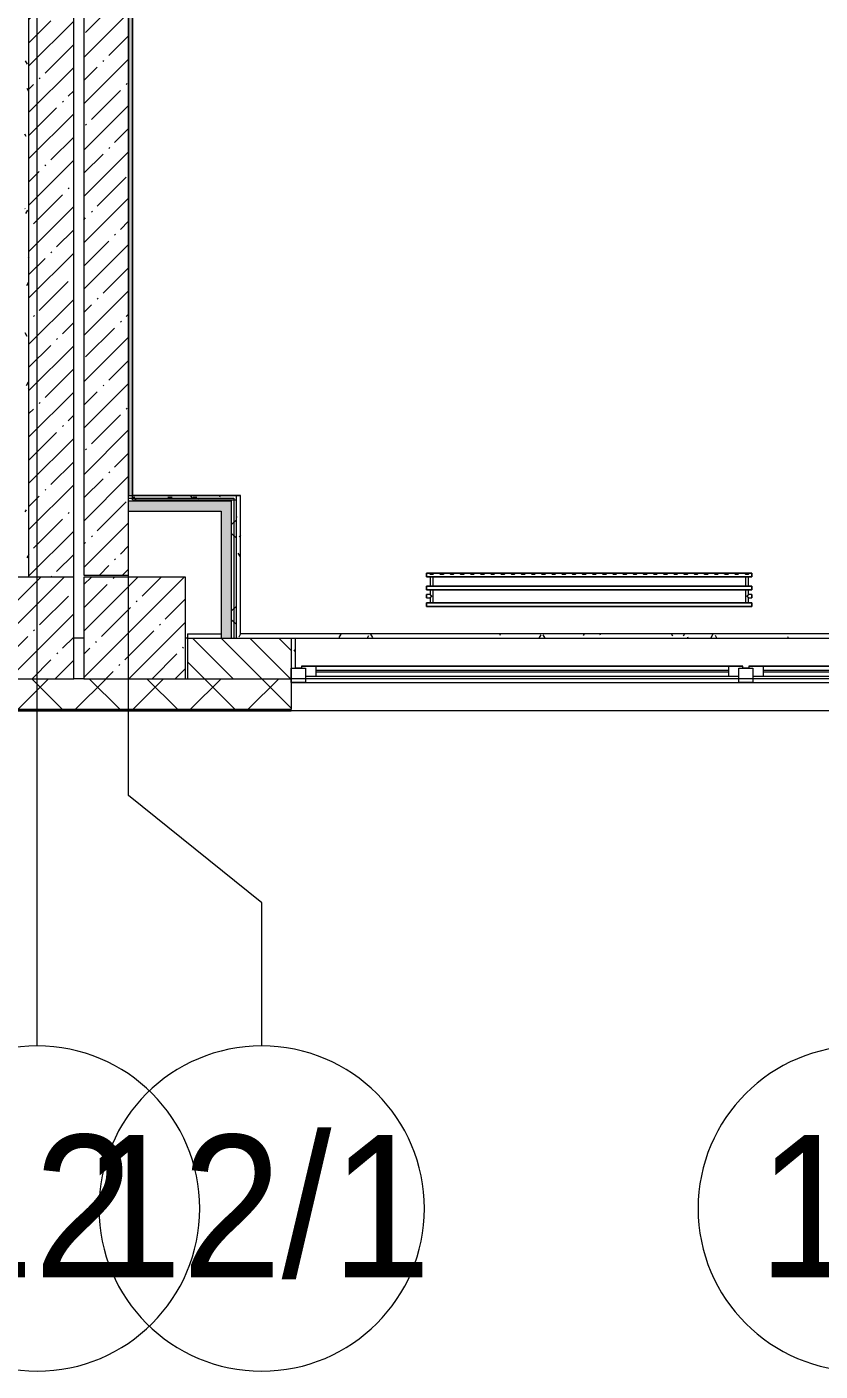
# Model space of a CAD drawing. Header units: millimetres. Extents: x -1113 to 415037, y -3642 to 354837.
# Drawn here: x 187032 to 190932, y -3506 to 3107 of the extents above; entities that cross this region are included whole.
import ezdxf

# ---------------------------------------------------------------- set-up
doc = ezdxf.new("R2010")
doc.units = ezdxf.units.MM
for name, color, linetype, lineweight in [('A-FLOR', 7, 'Continuous', 9), ('A-GLAZ', 7, 'Continuous', 9), ('A-GLAZ-1', 7, 'Continuous', 5), ('A-WALL', 7, 'Continuous', 5), ('I-WALL', 7, 'Continuous', 5), ('S-COLS', 7, 'Continuous', 9), ('S-COLS-1', 7, 'Continuous', 5), ('Оси', 7, 'Continuous', 9), ('Оси-1', 7, 'Continuous', 20)]:
    doc.layers.add(name, color=color, linetype=linetype, lineweight=lineweight)
for name, color, linetype, lineweight, true_color in [('A-WALL-1', 9, 'Continuous', 5, 0x808080), ('A-WALL-FNSH-1', 9, 'Continuous', 5, 0x808080), ('M-EQPM-1', 7, 'Continuous', 9, 0xb2b2b2)]:
    doc.layers.add(name, color=color, linetype=linetype, lineweight=lineweight, true_color=true_color)
doc.styles.add('Arial', font='arial.ttf', dxfattribs={"width": 0.9, "height": 700})
pattern_1 = [(45, (148772.12, -1e-08), (-114.04925, 114.04925), []), (45, (148886.17, -1e-08), (-114.04925, 114.04925), [201.612, -40.322, 6.706, -33.617])]
pattern_2 = [(0, (148772.123, -1e-08), (243.84, 60.96), [20.117, -162.763, 20.117, -162.763, -975.36]), (0, (148772.123, -1e-08), (243.84, 60.96), [-365.76, 20.117, -345.643, 20.117, -162.763, -426.72]), (0, (148772.123, -1e-08), (243.84, 60.96), [-914.4, 20.117, -101.803, 20.117, -284.683]), (120, (148863.563, 30.48), (-174.71291, 180.691634), [20.117, -162.763, 20.117, -162.763, -975.36]), (120, (148863.563, 30.48), (-174.71291, 180.691634), [-365.76, 20.117, -345.643, 20.117, -162.763, -426.72]), (120, (148863.563, 30.48), (-174.71291, 180.691634), [-914.4, 20.117, -101.803, 20.117, -284.683]), (240, (148894.043, 152.4), (-69.12709, -241.651634), [20.117, -162.763, 20.117, -162.763, -975.36]), (240, (148894.043, 152.4), (-69.12709, -241.651634), [-365.76, 20.117, -345.643, 20.117, -162.763, -426.72]), (240, (148894.043, 152.4), (-69.12709, -241.651634), [-914.4, 20.117, -101.803, 20.117, -284.683])]
pattern_3 = [(45, (148772.12, -1e-08), (-212.132, 212.132), []), (135, (148772.12, -1e-08), (-212.132, -212.132), [])]

# ---------------------------------------------------------------- blocks, each defined once
blk = doc.blocks.new('BSC_Колонна _Прямоугольная - 500х500-V285-Объем проектирования 2 этажа')
at = {"layer": 'S-COLS-1'}
h = blk.add_hatch(dxfattribs=at)
h.set_pattern_fill('FP_11', color=256, style=0, pattern_type=2)
h.set_pattern_definition([(45, (-38790, -150), (-114.04925, 114.04925), []), (45, (-38675.95, -150), (-114.04925, 114.04925), [201.613, -40.323, 6.706, -33.617])])
h.paths.add_polyline_path([(-250, -250), (250, -250), (250, 250), (-250, 250), (-250, -50)])
for p, q in [((250, 250), (-250, 250)), ((-250, 250), (-250, -250)), ((250, -250), (250, 250)), ((-250, -250), (250, -250))]:
    blk.add_line(p, q, dxfattribs=at)
blk = doc.blocks.new('120_Окно_СКБ_2Ст - 120_Окно_СКБ_2Ст 3100х2500 _мал_ створка слева-2_-22446420-Объем проектирования 2 этажа')
at = {"layer": 'A-GLAZ'}
for p, q in [((-1550, -127), (-1550, -57)), ((-1550, -57), (-1480, -57)), ((-1480, -57), (-1480, -127)), ((-720, -127), (-720, -57)), ((-720, -57), (-650, -57)), ((-650, -57), (-650, -127)), ((1480, -127), (1480, -57)), ((1480, -57), (1550, -57)), ((1550, -57), (1550, -127)), ((-1480, -127), (-1550, -127)), ((-1480, -127), (-1500, -127)), ((-1500, -127), (-1500, -137)), ((-720, -87), (-1480, -87)), ((-1480, -87), (-1480, -127)), ((-1430, -137), (-1430, -87)), ((-770, -137), (-770, -87)), ((-720, -127), (-720, -87)), ((-650, -127), (-720, -127)), ((-700, -127), (-720, -127)), ((-700, -137), (-700, -127)), ((-650, -127), (-670, -127)), ((-670, -127), (-670, -137)), ((1480, -87), (-650, -87)), ((-650, -87), (-650, -127)), ((-600, -137), (-600, -87)), ((1430, -137), (1430, -87)), ((1480, -127), (1480, -87)), ((1550, -127), (1480, -127)), ((1500, -127), (1480, -127)), ((1500, -137), (1500, -127)), ((-1500, -137), (-700, -137)), ((-700, -137), (-1500, -137)), ((-670, -137), (1500, -137)), ((1500, -137), (-670, -137))]:
    blk.add_line(p, q, dxfattribs=at)
at = {"layer": 'A-GLAZ-1'}
for p, q in [((1550, -57), (-1550, -57)), ((-1530, -127), (-1500, -127)), ((-1430, -107), (-770, -107)), ((-770, -117), (-1430, -117)), ((-700, -127), (-670, -127)), ((-600, -107), (1430, -107)), ((1430, -117), (-600, -117)), ((1500, -127), (1530, -127))]:
    blk.add_line(p, q, dxfattribs=at)
blk = doc.blocks.new('BSC_Колонна _Прямоугольная - 500х500-V366-Объем проектирования 2 этажа')
at = {"layer": 'S-COLS-1'}
h = blk.add_hatch(dxfattribs=at)
h.set_pattern_fill('FP_112', color=256, style=0, pattern_type=2)
h.set_pattern_definition([(45, (-38240, -150), (-114.04925, 114.04925), []), (45, (-38125.95, -150), (-114.04925, 114.04925), [201.613, -40.323, 6.706, -33.617])])
h.paths.add_polyline_path([(250, -250), (250, 250), (-250, 250), (-250, -250), (177, -250)])
for p, q in [((250, 250), (-250, 250)), ((-250, 250), (-250, -250)), ((250, -250), (250, 250)), ((-250, -250), (250, -250))]:
    blk.add_line(p, q, dxfattribs=at)
blk = doc.blocks.new('radiator_prado_classic_z_tip_30_po exemplyaru - Classic Z Тип 30-500-V458-Объем проектирования 2 этажа')
at = {"layer": 'M-EQPM-1'}
for p, q in [((0, 228), (0, 210)), ((1600, 228), (0, 228)), ((0, 210), (0, 228)), ((0, 228), (12.5, 228)), ((0, 210), (1600, 210)), ((17.8, 210), (0, 210)), ((12.5, 228), (37.5, 228)), ((37.5, 228), (12.5, 228)), ((12.5, 228), (37.5, 228)), ((12.5, 228), (17.5, 223)), ((12.5, 228), (17.5, 223)), ((32.5, 223), (17.5, 223)), ((17.5, 223), (32.5, 223)), ((17.5, 210), (17.5, 164)), ((17.5, 210), (17.5, 164)), ((17.8, 210), (17.5, 210)), ((17.5, 210), (17.8, 210)), ((17.8, 210), (17.5, 210)), ((17.5, 210), (26.9, 210)), ((18.5, 210), (17.8, 210)), ((17.8, 210), (32.2, 210)), ((32.2, 210), (17.8, 210)), ((19.7, 210), (18.5, 210)), ((21.2, 210), (19.7, 210)), ((23.1, 210), (21.2, 210)), ((25, 210), (23.1, 210)), ((26.9, 210), (25, 210)), ((28.7, 210), (26.9, 210)), ((26.9, 210), (32.5, 210)), ((30.3, 210), (28.7, 210)), ((31.5, 210), (30.3, 210)), ((32.2, 210), (31.5, 210)), ((32.5, 210), (32.2, 210)), ((32.2, 210), (32.5, 210)), ((32.5, 210), (32.2, 210)), ((1567.8, 210), (32.2, 210)), ((32.5, 223), (37.5, 228)), ((37.5, 228), (32.5, 223)), ((32.5, 164), (32.5, 210)), ((32.5, 164), (32.5, 210)), ((37.5, 228), (62.5, 228)), ((62.5, 228), (87.5, 228)), ((87.5, 228), (62.5, 228)), ((62.5, 228), (87.5, 228)), ((62.5, 228), (67.5, 223)), ((62.5, 228), (67.5, 223)), ((82.5, 223), (67.5, 223)), ((67.5, 223), (82.5, 223)), ((82.5, 223), (87.5, 228)), ((87.5, 228), (82.5, 223)), ((87.5, 228), (112.5, 228)), ((112.5, 228), (137.5, 228)), ((137.5, 228), (112.5, 228)), ((112.5, 228), (137.5, 228)), ((112.5, 228), (117.5, 223)), ((112.5, 228), (117.5, 223)), ((132.5, 223), (117.5, 223)), ((117.5, 223), (132.5, 223)), ((132.5, 223), (137.5, 228)), ((137.5, 228), (132.5, 223)), ((137.5, 228), (162.5, 228)), ((162.5, 228), (187.5, 228)), ((187.5, 228), (162.5, 228)), ((162.5, 228), (187.5, 228)), ((162.5, 228), (167.5, 223)), ((162.5, 228), (167.5, 223)), ((182.5, 223), (167.5, 223)), ((167.5, 223), (182.5, 223)), ((182.5, 223), (187.5, 228)), ((187.5, 228), (182.5, 223)), ((187.5, 228), (212.5, 228)), ((212.5, 228), (237.5, 228)), ((237.5, 228), (212.5, 228)), ((212.5, 228), (237.5, 228)), ((212.5, 228), (217.5, 223)), ((212.5, 228), (217.5, 223)), ((232.5, 223), (217.5, 223)), ((217.5, 223), (232.5, 223)), ((232.5, 223), (237.5, 228)), ((237.5, 228), (232.5, 223)), ((237.5, 228), (262.5, 228)), ((262.5, 228), (287.5, 228)), ((287.5, 228), (262.5, 228)), ((262.5, 228), (287.5, 228)), ((262.5, 228), (267.5, 223)), ((262.5, 228), (267.5, 223)), ((282.5, 223), (267.5, 223)), ((267.5, 223), (282.5, 223)), ((282.5, 223), (287.5, 228)), ((287.5, 228), (282.5, 223)), ((287.5, 228), (312.5, 228)), ((312.5, 228), (337.5, 228)), ((337.5, 228), (312.5, 228)), ((312.5, 228), (337.5, 228)), ((312.5, 228), (317.5, 223)), ((312.5, 228), (317.5, 223)), ((332.5, 223), (317.5, 223)), ((317.5, 223), (332.5, 223)), ((332.5, 223), (337.5, 228)), ((337.5, 228), (332.5, 223)), ((337.5, 228), (360.2, 228)), ((362.5, 228), (387.5, 228)), ((387.5, 228), (362.5, 228)), ((362.5, 228), (387.5, 228)), ((362.5, 228), (367.5, 223)), ((362.5, 228), (367.5, 223)), ((382.5, 223), (367.5, 223)), ((367.5, 223), (382.5, 223)), ((382.5, 223), (387.5, 228)), ((387.5, 228), (382.5, 223)), ((387.5, 228), (412.5, 228)), ((412.5, 228), (437.5, 228)), ((437.5, 228), (412.5, 228)), ((412.5, 228), (437.5, 228)), ((412.5, 228), (417.5, 223)), ((412.5, 228), (417.5, 223)), ((432.5, 223), (417.5, 223)), ((417.5, 223), (432.5, 223)), ((432.5, 223), (437.5, 228)), ((437.5, 228), (432.5, 223)), ((437.5, 228), (462.5, 228)), ((462.5, 228), (487.5, 228)), ((487.5, 228), (462.5, 228)), ((462.5, 228), (487.5, 228)), ((462.5, 228), (467.5, 223)), ((462.5, 228), (467.5, 223)), ((482.5, 223), (467.5, 223)), ((467.5, 223), (482.5, 223)), ((482.5, 223), (487.5, 228)), ((487.5, 228), (482.5, 223)), ((487.5, 228), (512.5, 228)), ((512.5, 228), (537.5, 228)), ((537.5, 228), (512.5, 228)), ((512.5, 228), (537.5, 228)), ((512.5, 228), (517.5, 223)), ((512.5, 228), (517.5, 223)), ((532.5, 223), (517.5, 223)), ((517.5, 223), (532.5, 223)), ((532.5, 223), (537.5, 228)), ((537.5, 228), (532.5, 223)), ((537.5, 228), (562.5, 228)), ((562.5, 228), (587.5, 228)), ((587.5, 228), (562.5, 228)), ((562.5, 228), (587.5, 228)), ((562.5, 228), (567.5, 223)), ((562.5, 228), (567.5, 223)), ((582.5, 223), (567.5, 223)), ((567.5, 223), (582.5, 223)), ((582.5, 223), (587.5, 228)), ((587.5, 228), (582.5, 223)), ((587.5, 228), (612.5, 228)), ((612.5, 228), (637.5, 228)), ((637.5, 228), (612.5, 228)), ((612.5, 228), (637.5, 228)), ((612.5, 228), (617.5, 223)), ((612.5, 228), (617.5, 223)), ((632.5, 223), (617.5, 223)), ((617.5, 223), (632.5, 223)), ((632.5, 223), (637.5, 228)), ((637.5, 228), (632.5, 223)), ((637.5, 228), (662.5, 228)), ((662.5, 228), (687.5, 228)), ((687.5, 228), (662.5, 228)), ((662.5, 228), (687.5, 228)), ((662.5, 228), (667.5, 223)), ((662.5, 228), (667.5, 223)), ((682.5, 223), (667.5, 223)), ((667.5, 223), (682.5, 223)), ((682.5, 223), (687.5, 228)), ((687.5, 228), (682.5, 223)), ((687.5, 228), (712.5, 228)), ((712.5, 228), (737.5, 228)), ((737.5, 228), (712.5, 228)), ((712.5, 228), (737.5, 228)), ((712.5, 228), (717.5, 223)), ((712.5, 228), (717.5, 223)), ((732.5, 223), (717.5, 223)), ((717.5, 223), (732.5, 223)), ((732.5, 223), (737.5, 228)), ((737.5, 228), (732.5, 223)), ((737.5, 228), (762.5, 228)), ((762.5, 228), (787.5, 228)), ((787.5, 228), (762.5, 228)), ((762.5, 228), (787.5, 228)), ((762.5, 228), (767.5, 223)), ((762.5, 228), (767.5, 223)), ((782.5, 223), (767.5, 223)), ((767.5, 223), (782.5, 223)), ((782.5, 223), (787.5, 228)), ((787.5, 228), (782.5, 223)), ((787.5, 228), (812.5, 228)), ((812.5, 228), (837.5, 228)), ((837.5, 228), (812.5, 228)), ((812.5, 228), (837.5, 228)), ((812.5, 228), (817.5, 223)), ((812.5, 228), (817.5, 223)), ((832.5, 223), (817.5, 223)), ((817.5, 223), (832.5, 223)), ((832.5, 223), (837.5, 228)), ((837.5, 228), (832.5, 223)), ((837.5, 228), (862.5, 228)), ((862.5, 228), (887.5, 228)), ((887.5, 228), (862.5, 228)), ((862.5, 228), (887.5, 228)), ((862.5, 228), (867.5, 223)), ((862.5, 228), (867.5, 223)), ((882.5, 223), (867.5, 223)), ((867.5, 223), (882.5, 223)), ((882.5, 223), (887.5, 228)), ((887.5, 228), (882.5, 223)), ((887.5, 228), (912.5, 228)), ((912.5, 228), (937.5, 228)), ((937.5, 228), (912.5, 228)), ((912.5, 228), (937.5, 228)), ((912.5, 228), (917.5, 223)), ((912.5, 228), (917.5, 223)), ((932.5, 223), (917.5, 223)), ((917.5, 223), (932.5, 223)), ((932.5, 223), (937.5, 228)), ((937.5, 228), (932.5, 223)), ((937.5, 228), (962.5, 228)), ((962.5, 228), (987.5, 228)), ((987.5, 228), (962.5, 228)), ((962.5, 228), (987.5, 228)), ((962.5, 228), (967.5, 223)), ((962.5, 228), (967.5, 223)), ((982.5, 223), (967.5, 223)), ((967.5, 223), (982.5, 223)), ((982.5, 223), (987.5, 228)), ((987.5, 228), (982.5, 223)), ((987.5, 228), (1012.5, 228)), ((1012.5, 228), (1037.5, 228)), ((1037.5, 228), (1012.5, 228)), ((1012.5, 228), (1037.5, 228)), ((1012.5, 228), (1017.5, 223)), ((1012.5, 228), (1017.5, 223)), ((1032.5, 223), (1017.5, 223)), ((1017.5, 223), (1032.5, 223)), ((1032.5, 223), (1037.5, 228)), ((1037.5, 228), (1032.5, 223)), ((1037.5, 228), (1062.5, 228)), ((1062.5, 228), (1087.5, 228)), ((1087.5, 228), (1062.5, 228)), ((1062.5, 228), (1087.5, 228)), ((1062.5, 228), (1067.5, 223)), ((1062.5, 228), (1067.5, 223)), ((1082.5, 223), (1067.5, 223)), ((1067.5, 223), (1082.5, 223)), ((1082.5, 223), (1087.5, 228)), ((1087.5, 228), (1082.5, 223)), ((1087.5, 228), (1112.5, 228)), ((1112.5, 228), (1137.5, 228)), ((1137.5, 228), (1112.5, 228)), ((1112.5, 228), (1137.5, 228)), ((1112.5, 228), (1117.5, 223)), ((1112.5, 228), (1117.5, 223)), ((1132.5, 223), (1117.5, 223)), ((1117.5, 223), (1132.5, 223)), ((1132.5, 223), (1137.5, 228)), ((1137.5, 228), (1132.5, 223)), ((1137.5, 228), (1162.5, 228)), ((1162.5, 228), (1187.5, 228)), ((1187.5, 228), (1162.5, 228)), ((1162.5, 228), (1187.5, 228)), ((1162.5, 228), (1167.5, 223)), ((1162.5, 228), (1167.5, 223)), ((1182.5, 223), (1167.5, 223)), ((1167.5, 223), (1182.5, 223)), ((1182.5, 223), (1187.5, 228)), ((1187.5, 228), (1182.5, 223)), ((1187.5, 228), (1212.5, 228)), ((1212.5, 228), (1237.5, 228)), ((1237.5, 228), (1212.5, 228)), ((1212.5, 228), (1237.5, 228)), ((1212.5, 228), (1217.5, 223)), ((1212.5, 228), (1217.5, 223)), ((1232.5, 223), (1217.5, 223)), ((1217.5, 223), (1232.5, 223)), ((1232.5, 223), (1237.5, 228)), ((1237.5, 228), (1232.5, 223)), ((1237.5, 228), (1262.5, 228)), ((1262.5, 228), (1287.5, 228)), ((1287.5, 228), (1262.5, 228)), ((1262.5, 228), (1287.5, 228)), ((1262.5, 228), (1267.5, 223)), ((1262.5, 228), (1267.5, 223)), ((1282.5, 223), (1267.5, 223)), ((1267.5, 223), (1282.5, 223)), ((1282.5, 223), (1287.5, 228)), ((1287.5, 228), (1282.5, 223)), ((1287.5, 228), (1312.5, 228)), ((1312.5, 228), (1337.5, 228)), ((1337.5, 228), (1312.5, 228)), ((1312.5, 228), (1337.5, 228)), ((1312.5, 228), (1317.5, 223)), ((1312.5, 228), (1317.5, 223)), ((1332.5, 223), (1317.5, 223)), ((1317.5, 223), (1332.5, 223)), ((1332.5, 223), (1337.5, 228)), ((1337.5, 228), (1332.5, 223)), ((1337.5, 228), (1362.5, 228)), ((1362.5, 228), (1387.5, 228)), ((1387.5, 228), (1362.5, 228)), ((1362.5, 228), (1387.5, 228)), ((1362.5, 228), (1367.5, 223)), ((1362.5, 228), (1367.5, 223)), ((1382.5, 223), (1367.5, 223)), ((1367.5, 223), (1382.5, 223)), ((1382.5, 223), (1387.5, 228)), ((1387.5, 228), (1382.5, 223)), ((1387.5, 228), (1412.5, 228)), ((1412.5, 228), (1437.5, 228)), ((1437.5, 228), (1412.5, 228)), ((1412.5, 228), (1437.5, 228)), ((1412.5, 228), (1417.5, 223)), ((1412.5, 228), (1417.5, 223)), ((1432.5, 223), (1417.5, 223)), ((1417.5, 223), (1432.5, 223)), ((1432.5, 223), (1437.5, 228)), ((1437.5, 228), (1432.5, 223)), ((1437.5, 228), (1462.5, 228)), ((1462.5, 228), (1487.5, 228)), ((1487.5, 228), (1462.5, 228)), ((1462.5, 228), (1487.5, 228)), ((1462.5, 228), (1467.5, 223)), ((1462.5, 228), (1467.5, 223)), ((1482.5, 223), (1467.5, 223)), ((1467.5, 223), (1482.5, 223)), ((1482.5, 223), (1487.5, 228)), ((1487.5, 228), (1482.5, 223)), ((1487.5, 228), (1512.5, 228)), ((1512.5, 228), (1537.5, 228)), ((1537.5, 228), (1512.5, 228)), ((1512.5, 228), (1537.5, 228)), ((1512.5, 228), (1517.5, 223)), ((1512.5, 228), (1517.5, 223)), ((1532.5, 223), (1517.5, 223)), ((1517.5, 223), (1532.5, 223)), ((1532.5, 223), (1537.5, 228)), ((1537.5, 228), (1532.5, 223)), ((1537.5, 228), (1562.5, 228)), ((1562.5, 228), (1587.5, 228)), ((1587.5, 228), (1562.5, 228)), ((1562.5, 228), (1587.5, 228)), ((1562.5, 228), (1567.5, 223)), ((1562.5, 228), (1567.5, 223)), ((1582.5, 223), (1567.5, 223)), ((1567.5, 223), (1582.5, 223)), ((1567.5, 210), (1567.5, 164)), ((1567.5, 210), (1567.5, 164)), ((1567.8, 210), (1567.5, 210)), ((1567.5, 210), (1576.9, 210)), ((1567.8, 210), (1567.5, 210)), ((1567.5, 210), (1567.8, 210)), ((1582.2, 210), (1567.8, 210)), ((1582.2, 210), (1567.8, 210)), ((1567.8, 210), (1582.2, 210)), ((1576.9, 210), (1578.7, 210)), ((1578.7, 210), (1580.3, 210)), ((1580.3, 210), (1581.5, 210)), ((1581.5, 210), (1582.2, 210)), ((1582.5, 210), (1582.2, 210)), ((1582.2, 210), (1582.5, 210)), ((1582.5, 210), (1582.2, 210)), ((1582.2, 210), (1582.5, 210)), ((1600, 210), (1582.2, 210)), ((1582.5, 223), (1587.5, 228)), ((1587.5, 228), (1582.5, 223)), ((1582.5, 164), (1582.5, 210)), ((1582.5, 164), (1582.5, 210)), ((1587.5, 228), (1600, 228)), ((1600, 210), (1600, 228)), ((1600, 228), (1600, 210)), ((1600, 164), (0, 164)), ((0, 164), (0, 146)), ((0, 146), (0, 164)), ((0, 164), (17.8, 164)), ((0, 146), (1600, 146)), ((18.5, 146), (0, 146)), ((17.8, 164), (17.5, 164)), ((17.5, 164), (17.8, 164)), ((17.8, 164), (17.5, 164)), ((17.5, 164), (23.1, 164)), ((17.5, 146), (17.5, 121.5)), ((17.5, 146), (17.5, 121.5)), ((17.5, 146), (18.5, 146)), ((18.5, 146), (17.5, 146)), ((17.5, 146), (18.5, 146)), ((17.8, 146), (17.5, 146)), ((32.2, 164), (17.8, 164)), ((17.8, 164), (32.2, 164)), ((32.2, 164), (17.8, 164)), ((32.2, 146), (17.8, 146)), ((18.5, 146), (32.2, 146)), ((32.2, 146), (18.5, 146)), ((18.5, 146), (32.2, 146)), ((23.1, 164), (32.5, 164)), ((32.5, 164), (32.2, 164)), ((32.2, 164), (32.5, 164)), ((32.5, 164), (32.2, 164)), ((32.2, 164), (1567.8, 164)), ((32.2, 146), (32.5, 146)), ((32.5, 146), (32.2, 146)), ((32.2, 146), (32.5, 146)), ((32.5, 146), (32.2, 146)), ((1567.8, 146), (32.2, 146)), ((32.5, 82), (32.5, 146)), ((32.5, 82), (32.5, 146)), ((1567.8, 164), (1567.5, 164)), ((1567.5, 164), (1578.7, 164)), ((1567.8, 164), (1567.5, 164)), ((1567.5, 164), (1567.8, 164)), ((1567.5, 146), (1567.5, 82)), ((1567.5, 146), (1567.5, 82)), ((1567.5, 146), (1567.8, 146)), ((1569.7, 146), (1567.5, 146)), ((1567.5, 146), (1567.8, 146)), ((1567.8, 146), (1567.5, 146)), ((1582.2, 164), (1567.8, 164)), ((1580.3, 164), (1567.8, 164)), ((1567.8, 164), (1582.2, 164)), ((1567.8, 146), (1581.5, 146)), ((1567.8, 146), (1569.7, 146)), ((1581.5, 146), (1567.8, 146)), ((1582.2, 146), (1569.7, 146)), ((1569.7, 146), (1571.2, 146)), ((1571.2, 146), (1575, 146)), ((1575, 146), (1576.9, 146)), ((1576.9, 146), (1578.7, 146)), ((1578.7, 164), (1582.5, 164)), ((1578.7, 146), (1580.3, 146)), ((1581.5, 164), (1580.3, 164)), ((1580.3, 146), (1581.5, 146)), ((1582.2, 164), (1581.5, 164)), ((1581.5, 146), (1582.2, 146)), ((1581.5, 146), (1582.2, 146)), ((1582.5, 146), (1581.5, 146)), ((1600, 146), (1581.5, 146)), ((1582.5, 164), (1582.2, 164)), ((1582.5, 164), (1582.2, 164)), ((1582.2, 164), (1582.5, 164)), ((1582.2, 164), (1600, 164)), ((1582.2, 146), (1582.5, 146)), ((1582.5, 146), (1582.2, 146)), ((1582.2, 146), (1582.5, 146)), ((1582.5, 121.5), (1582.5, 146)), ((1582.5, 121.5), (1582.5, 146)), ((1600, 146), (1600, 164)), ((1600, 164), (1600, 146)), ((17.5, 121.5), (0, 121.5)), ((17.5, 121.5), (0, 121.5)), ((0, 121.5), (0, 120.5)), ((0, 106.5), (0, 121.5)), ((0, 120.5), (0, 119.3)), ((0, 120.5), (0, 119.3)), ((0, 114), (0, 120.5)), ((0, 120.5), (0, 120.5)), ((0, 119.3), (0, 107.5)), ((0, 119.3), (0, 117.8)), ((0, 117.8), (0, 114)), ((0, 114), (0, 110.3)), ((0, 107.5), (0, 114)), ((0, 110.3), (0, 108.7)), ((0, 108.7), (0, 107.5)), ((0, 107.5), (0, 106.5)), ((0, 107.5), (0, 107.5)), ((0, 106.5), (17.5, 106.5)), ((0, 106.5), (17.5, 106.5)), ((1600, 82), (0, 82)), ((0, 82), (0, 64)), ((0, 64), (0, 82)), ((0, 82), (18.5, 82)), ((17.5, 106.5), (17.5, 82)), ((17.5, 106.5), (17.5, 82)), ((18.5, 82), (17.5, 82)), ((17.5, 82), (18.5, 82)), ((18.5, 82), (17.5, 82)), ((17.5, 82), (19.7, 82)), ((32.2, 82), (18.5, 82)), ((18.5, 82), (32.2, 82)), ((32.2, 82), (18.5, 82)), ((19.7, 82), (32.5, 82)), ((32.5, 82), (32.2, 82)), ((32.2, 82), (32.5, 82)), ((32.5, 82), (32.2, 82)), ((32.2, 82), (1567.8, 82)), ((1567.8, 82), (1567.5, 82)), ((1567.5, 82), (1576.9, 82)), ((1567.8, 82), (1567.5, 82)), ((1567.5, 82), (1567.8, 82)), ((1581.5, 82), (1567.8, 82)), ((1568.5, 82), (1567.8, 82)), ((1567.8, 82), (1581.5, 82)), ((1580.3, 82), (1568.5, 82)), ((1576.9, 82), (1580.3, 82)), ((1580.3, 82), (1582.2, 82)), ((1581.5, 82), (1580.3, 82)), ((1582.2, 82), (1581.5, 82)), ((1582.5, 82), (1581.5, 82)), ((1581.5, 82), (1582.5, 82)), ((1581.5, 82), (1600, 82)), ((1582.5, 82), (1582.2, 82)), ((1582.2, 82), (1582.5, 82)), ((1600, 121.5), (1582.5, 121.5)), ((1600, 121.5), (1582.5, 121.5)), ((1582.5, 82), (1582.5, 106.5)), ((1582.5, 106.5), (1600, 106.5)), ((1582.5, 82), (1582.5, 106.5)), ((1582.5, 106.5), (1600, 106.5)), ((1600, 121.5), (1600, 106.5)), ((1600, 120.5), (1600, 121.5)), ((1600, 121.5), (1600, 120.5)), ((1600, 120.5), (1600, 121.5)), ((1600, 115.9), (1600, 120.5)), ((1600, 120.5), (1600, 107.5)), ((1600, 107.5), (1600, 120.5)), ((1600, 107.5), (1600, 115.9)), ((1600, 106.5), (1600, 107.5)), ((1600, 107.5), (1600, 106.5)), ((1600, 106.5), (1600, 107.5)), ((1600, 64), (1600, 82)), ((1600, 82), (1600, 64)), ((1600, 64), (0, 64)), ((0, 64), (1600, 64))]:
    blk.add_line(p, q, dxfattribs=at)
for points, knots in [([(18.5, 120.5), (18.4, 120.6), (18.3, 120.7), (18.1, 120.9), (17.9, 121.1), (17.8, 121.2), (17.7, 121.3), (17.5, 121.5), (17.5, 121.5), (17.5, 121.5)], [0.7142857, 0.7142857, 0.7142857, 0.7142857, 0.75, 0.7857143, 0.8214286, 0.8571429, 0.8928571, 0.9285714, 1, 1, 1, 1]), ([(17.5, 121.5), (17.5, 121.5), (17.5, 121.5), (17.7, 121.3), (17.8, 121.2), (17.9, 121.1), (18.1, 120.9), (18.3, 120.7), (18.4, 120.6), (18.5, 120.5)], [0, 0, 0, 0, 0.0714286, 0.1071429, 0.1428571, 0.1785714, 0.2142857, 0.25, 0.2857143, 0.2857143, 0.2857143, 0.2857143]), ([(17.5, 121.5), (17.5, 121.5), (17.5, 121.5), (17.7, 121.3), (17.8, 121.2), (17.9, 121.1), (18.1, 120.9), (18.3, 120.7), (18.4, 120.6), (18.5, 120.5)], [0, 0, 0, 0, 0.0714286, 0.1071429, 0.1428571, 0.1785714, 0.2142857, 0.25, 0.2857143, 0.2857143, 0.2857143, 0.2857143]), ([(25, 114), (24.5, 114.5), (23.6, 115.4), (22.4, 116.6), (21.6, 117.4), (21.1, 117.9), (20.8, 118.2), (20.5, 118.5), (20.2, 118.8), (19.8, 119.1), (19.6, 119.4), (19.3, 119.7), (19, 120), (18.7, 120.3), (18.5, 120.5), (18.3, 120.7), (18.1, 120.9), (17.9, 121.1), (17.8, 121.2), (17.7, 121.3), (17.5, 121.5), (17.5, 121.5), (17.5, 121.5)], [0, 0, 0, 0, 0.142857, 0.285714, 0.357143, 0.392857, 0.428571, 0.464286, 0.5, 0.535714, 0.571429, 0.607143, 0.642857, 0.678571, 0.714286, 0.75, 0.785714, 0.821429, 0.857143, 0.892857, 0.928571, 1, 1, 1, 1]), ([(17.5, 106.5), (17.5, 106.5), (17.5, 106.5), (17.7, 106.7), (17.8, 106.8), (17.9, 106.9), (18.1, 107.1), (18.3, 107.3), (18.5, 107.5), (18.7, 107.7), (19, 108), (19.3, 108.3), (19.6, 108.6), (19.8, 108.9), (20.3, 109.3), (20.7, 109.7), (21.1, 110.1), (21.6, 110.6), (22.4, 111.4), (23.6, 112.6), (24.5, 113.5), (25, 114)], [0, 0, 0, 0, 0.071429, 0.107143, 0.142857, 0.178571, 0.214286, 0.25, 0.285714, 0.321429, 0.357143, 0.392857, 0.428571, 0.464286, 0.5, 0.571429, 0.607143, 0.642857, 0.714286, 0.857143, 1, 1, 1, 1]), ([(17.5, 106.5), (17.5, 106.5), (17.5, 106.5), (17.7, 106.7), (17.8, 106.8), (17.9, 106.9), (18.1, 107.1), (18.3, 107.3), (18.4, 107.4), (18.5, 107.5)], [0, 0, 0, 0, 0.0714286, 0.1071429, 0.1428571, 0.1785714, 0.2142857, 0.25, 0.2857143, 0.2857143, 0.2857143, 0.2857143]), ([(18.5, 107.5), (18.4, 107.4), (18.3, 107.3), (18.1, 107.1), (17.9, 106.9), (17.8, 106.8), (17.7, 106.7), (17.5, 106.5), (17.5, 106.5), (17.5, 106.5)], [0.7142857, 0.7142857, 0.7142857, 0.7142857, 0.75, 0.7857143, 0.8214286, 0.8571429, 0.8928571, 0.9285714, 1, 1, 1, 1]), ([(18.5, 107.5), (18.4, 107.4), (18.3, 107.3), (18.1, 107.1), (17.9, 106.9), (17.8, 106.8), (17.7, 106.7), (17.5, 106.5), (17.5, 106.5), (17.5, 106.5)], [0.7142857, 0.7142857, 0.7142857, 0.7142857, 0.75, 0.7857143, 0.8214286, 0.8571429, 0.8928571, 0.9285714, 1, 1, 1, 1]), ([(22.1, 116.9), (21.9, 117.1), (21.6, 117.4), (21.1, 117.9), (20.8, 118.2), (20.5, 118.5), (20.2, 118.8), (19.9, 119.2), (19.7, 119.3), (19.6, 119.4)], [0.2857143, 0.2857143, 0.2857143, 0.2857143, 0.3571429, 0.3928571, 0.4285714, 0.4642857, 0.5, 0.5357143, 0.5714286, 0.5714286, 0.5714286, 0.5714286]), ([(19.6, 119.4), (19.7, 119.3), (19.9, 119.2), (20.3, 118.7), (20.7, 118.3), (21.1, 117.9), (21.6, 117.4), (21.9, 117.1), (22.1, 116.9)], [0.4285714, 0.4285714, 0.4285714, 0.4285714, 0.4642857, 0.5, 0.5714286, 0.6071429, 0.6428571, 0.7142857, 0.7142857, 0.7142857, 0.7142857]), ([(19.6, 119.4), (19.7, 119.3), (19.8, 119.1), (20.3, 118.7), (20.7, 118.3), (21.1, 117.9), (21.6, 117.4), (21.9, 117.1), (22.1, 116.9)], [0.4285714, 0.4285714, 0.4285714, 0.4285714, 0.4642857, 0.5, 0.5714286, 0.6071429, 0.6428571, 0.7142857, 0.7142857, 0.7142857, 0.7142857]), ([(22.1, 111.1), (21.9, 110.9), (21.6, 110.6), (21.1, 110.1), (20.8, 109.8), (20.5, 109.5), (20.2, 109.2), (19.9, 108.8), (19.7, 108.7), (19.6, 108.6)], [0.2857143, 0.2857143, 0.2857143, 0.2857143, 0.3571429, 0.3928571, 0.4285714, 0.4642857, 0.5, 0.5357143, 0.5714286, 0.5714286, 0.5714286, 0.5714286]), ([(22.1, 111.1), (21.9, 110.9), (21.6, 110.6), (21.1, 110.1), (20.8, 109.8), (20.5, 109.5), (20.2, 109.2), (19.8, 108.9), (19.7, 108.7), (19.6, 108.6)], [0.2857143, 0.2857143, 0.2857143, 0.2857143, 0.3571429, 0.3928571, 0.4285714, 0.4642857, 0.5, 0.5357143, 0.5714286, 0.5714286, 0.5714286, 0.5714286]), ([(19.6, 108.6), (19.7, 108.7), (19.9, 108.8), (20.3, 109.3), (20.6, 109.6), (20.8, 109.8)], [0.4285714, 0.4285714, 0.4285714, 0.4285714, 0.4642857, 0.5, 0.5714286, 0.5714286, 0.5714286, 0.5714286]), ([(20.8, 109.8), (20.9, 109.9), (21.1, 110.1), (21.6, 110.6), (21.9, 110.9), (22.1, 111.1)], [0.5714286, 0.5714286, 0.5714286, 0.5714286, 0.6071429, 0.6428571, 0.7142857, 0.7142857, 0.7142857, 0.7142857]), ([(1575, 114), (1575.5, 114.5), (1576.4, 115.4), (1577.6, 116.6), (1578.4, 117.4), (1578.9, 117.9), (1579.2, 118.2), (1579.5, 118.5), (1579.8, 118.8), (1580.1, 119.2), (1580.4, 119.4), (1580.7, 119.7), (1581, 120), (1581.3, 120.3), (1581.5, 120.5), (1581.7, 120.7), (1581.9, 120.9), (1582.1, 121.1), (1582.2, 121.2), (1582.3, 121.3), (1582.5, 121.5), (1582.5, 121.5), (1582.5, 121.5)], [0, 0, 0, 0, 0.142857, 0.285714, 0.357143, 0.392857, 0.428571, 0.464286, 0.5, 0.535714, 0.571429, 0.607143, 0.642857, 0.678571, 0.714286, 0.75, 0.785714, 0.821429, 0.857143, 0.892857, 0.928571, 1, 1, 1, 1]), ([(1582.5, 106.5), (1582.5, 106.5), (1582.5, 106.5), (1582.3, 106.7), (1582.2, 106.8), (1582.1, 106.9), (1581.9, 107.1), (1581.7, 107.3), (1581.5, 107.5), (1581.3, 107.7), (1581, 108), (1580.7, 108.3), (1580.4, 108.6), (1580.1, 108.8), (1579.7, 109.3), (1579.3, 109.7), (1578.9, 110.1), (1578.4, 110.6), (1577.6, 111.4), (1576.4, 112.6), (1575.5, 113.5), (1575, 114)], [0, 0, 0, 0, 0.071429, 0.107143, 0.142857, 0.178571, 0.214286, 0.25, 0.285714, 0.321429, 0.357143, 0.392857, 0.428571, 0.464286, 0.5, 0.571429, 0.607143, 0.642857, 0.714286, 0.857143, 1, 1, 1, 1]), ([(1580.4, 119.4), (1580.3, 119.3), (1580.1, 119.2), (1579.7, 118.7), (1579.3, 118.3), (1578.9, 117.9), (1578.4, 117.4), (1578.1, 117.1), (1577.9, 116.9)], [0.4285714, 0.4285714, 0.4285714, 0.4285714, 0.4642857, 0.5, 0.5714286, 0.6071429, 0.6428571, 0.7142857, 0.7142857, 0.7142857, 0.7142857]), ([(1580.4, 119.4), (1580.3, 119.3), (1580.1, 119.2), (1579.7, 118.7), (1579.3, 118.3), (1578.9, 117.9), (1578.4, 117.4), (1578.1, 117.1), (1577.9, 116.9)], [0.4285714, 0.4285714, 0.4285714, 0.4285714, 0.4642857, 0.5, 0.5714286, 0.6071429, 0.6428571, 0.7142857, 0.7142857, 0.7142857, 0.7142857]), ([(1577.9, 116.9), (1578.1, 117.1), (1578.4, 117.4), (1578.9, 117.9), (1579.2, 118.2), (1579.5, 118.5), (1579.8, 118.8), (1580.1, 119.2), (1580.3, 119.3), (1580.4, 119.4)], [0.2857143, 0.2857143, 0.2857143, 0.2857143, 0.3571429, 0.3928571, 0.4285714, 0.4642857, 0.5, 0.5357143, 0.5714286, 0.5714286, 0.5714286, 0.5714286]), ([(1577.9, 111.1), (1578.1, 110.9), (1578.4, 110.6), (1578.9, 110.1), (1579.2, 109.8), (1579.5, 109.5), (1579.8, 109.2), (1580.1, 108.8), (1580.3, 108.7), (1580.4, 108.6)], [0.2857143, 0.2857143, 0.2857143, 0.2857143, 0.3571429, 0.3928571, 0.4285714, 0.4642857, 0.5, 0.5357143, 0.5714286, 0.5714286, 0.5714286, 0.5714286]), ([(1577.9, 111.1), (1578.1, 110.9), (1578.4, 110.6), (1578.9, 110.1), (1579.2, 109.8), (1579.5, 109.5), (1579.8, 109.2), (1580.1, 108.8), (1580.3, 108.7), (1580.4, 108.6)], [0.2857143, 0.2857143, 0.2857143, 0.2857143, 0.3571429, 0.3928571, 0.4285714, 0.4642857, 0.5, 0.5357143, 0.5714286, 0.5714286, 0.5714286, 0.5714286]), ([(1580.4, 108.6), (1580.3, 108.7), (1580.1, 108.8), (1579.7, 109.3), (1579.3, 109.7), (1578.9, 110.1), (1578.4, 110.6), (1578.1, 110.9), (1577.9, 111.1)], [0.4285714, 0.4285714, 0.4285714, 0.4285714, 0.4642857, 0.5, 0.5714286, 0.6071429, 0.6428571, 0.7142857, 0.7142857, 0.7142857, 0.7142857]), ([(1582.5, 121.5), (1582.5, 121.5), (1582.5, 121.5), (1582.3, 121.3), (1582.2, 121.2), (1582.1, 121.1), (1581.9, 120.9), (1581.7, 120.7), (1581.6, 120.6), (1581.5, 120.5)], [0, 0, 0, 0, 0.0714286, 0.1071429, 0.1428571, 0.1785714, 0.2142857, 0.25, 0.2857143, 0.2857143, 0.2857143, 0.2857143]), ([(1582.5, 121.5), (1582.5, 121.5), (1582.5, 121.5), (1582.3, 121.3), (1582.2, 121.2), (1582.1, 121.1), (1581.9, 120.9), (1581.7, 120.7), (1581.6, 120.6), (1581.5, 120.5)], [0, 0, 0, 0, 0.0714286, 0.1071429, 0.1428571, 0.1785714, 0.2142857, 0.25, 0.2857143, 0.2857143, 0.2857143, 0.2857143]), ([(1581.5, 120.5), (1581.6, 120.6), (1581.7, 120.7), (1581.9, 120.9), (1582.1, 121.1), (1582.2, 121.2), (1582.3, 121.3), (1582.5, 121.5), (1582.5, 121.5), (1582.5, 121.5)], [0.7142857, 0.7142857, 0.7142857, 0.7142857, 0.75, 0.7857143, 0.8214286, 0.8571429, 0.8928571, 0.9285714, 1, 1, 1, 1]), ([(1581.5, 107.5), (1581.6, 107.4), (1581.7, 107.3), (1581.9, 107.1), (1582.1, 106.9), (1582.2, 106.8), (1582.3, 106.7), (1582.5, 106.5), (1582.5, 106.5), (1582.5, 106.5)], [0.7142857, 0.7142857, 0.7142857, 0.7142857, 0.75, 0.7857143, 0.8214286, 0.8571429, 0.8928571, 0.9285714, 1, 1, 1, 1]), ([(1581.5, 107.5), (1581.6, 107.4), (1581.7, 107.3), (1581.9, 107.1), (1582.1, 106.9), (1582.2, 106.8), (1582.3, 106.7), (1582.5, 106.5), (1582.5, 106.5), (1582.5, 106.5)], [0.7142857, 0.7142857, 0.7142857, 0.7142857, 0.75, 0.7857143, 0.8214286, 0.8571429, 0.8928571, 0.9285714, 1, 1, 1, 1]), ([(1582.5, 106.5), (1582.5, 106.5), (1582.5, 106.5), (1582.3, 106.7), (1582.2, 106.8), (1582.1, 106.9), (1581.9, 107.1), (1581.7, 107.3), (1581.6, 107.4), (1581.5, 107.5)], [0, 0, 0, 0, 0.0714286, 0.1071429, 0.1428571, 0.1785714, 0.2142857, 0.25, 0.2857143, 0.2857143, 0.2857143, 0.2857143])]:
    blk.add_open_spline(points, degree=3, knots=knots, dxfattribs=at)
for points in [[(19.6, 119.4), (19.5, 119.5), (19.3, 119.7), (19, 120), (18.7, 120.3), (18.6, 120.4), (18.5, 120.5)], [(18.5, 120.5), (18.6, 120.4), (18.7, 120.3), (19, 120), (19.3, 119.7), (19.5, 119.5), (19.6, 119.4)], [(18.5, 120.5), (18.6, 120.4), (18.7, 120.3), (19, 120), (19.3, 119.7), (19.5, 119.5), (19.6, 119.4)], [(18.5, 107.5), (18.6, 107.6), (18.7, 107.7), (19, 108), (19.3, 108.3), (19.5, 108.5), (19.6, 108.6)], [(19.6, 108.6), (19.5, 108.5), (19.3, 108.3), (19, 108), (18.7, 107.7), (18.6, 107.6), (18.5, 107.5)], [(19.6, 108.6), (19.5, 108.5), (19.3, 108.3), (19, 108), (18.7, 107.7), (18.6, 107.6), (18.5, 107.5)], [(25, 114), (24.5, 114.5), (23.6, 115.4), (22.6, 116.4), (22.1, 116.9)], [(22.1, 116.9), (22.6, 116.4), (23.1, 115.9), (23.6, 115.4)], [(22.1, 116.9), (22.6, 116.4), (23.1, 115.9), (23.6, 115.4)], [(22.1, 111.1), (22.6, 111.6), (23.6, 112.6), (24.5, 113.5), (25, 114)], [(25, 114), (24.5, 113.5), (23.6, 112.6), (22.6, 111.6), (22.1, 111.1)], [(23.6, 112.6), (23.1, 112.1), (22.6, 111.6), (22.1, 111.1)], [(23.6, 115.4), (24, 115), (24.5, 114.5), (25, 114)], [(23.6, 115.4), (24, 115), (24.5, 114.5), (25, 114)], [(25, 114), (24.5, 113.5), (24, 113), (23.6, 112.6)], [(1577.9, 116.9), (1577.4, 116.4), (1576.4, 115.4), (1575.5, 114.5), (1575, 114)], [(1577.9, 116.9), (1577.4, 116.4), (1576.4, 115.4), (1575.5, 114.5), (1575, 114)], [(1575, 114), (1575.5, 114.5), (1576.4, 115.4), (1577.4, 116.4), (1577.9, 116.9)], [(1575, 114), (1575.5, 113.5), (1576, 113), (1576.4, 112.6)], [(1575, 114), (1575.5, 113.5), (1576.4, 112.6), (1577.4, 111.6), (1577.9, 111.1)], [(1576.4, 112.6), (1576, 113), (1575.5, 113.5), (1575, 114)], [(1576.4, 112.6), (1576.9, 112.1), (1577.4, 111.6), (1577.9, 111.1)], [(1577.9, 111.1), (1577.4, 111.6), (1576.9, 112.1), (1576.4, 112.6)], [(1581.5, 120.5), (1581.4, 120.4), (1581.3, 120.3), (1581, 120), (1580.7, 119.7), (1580.5, 119.5), (1580.4, 119.4)], [(1581.5, 120.5), (1581.4, 120.4), (1581.3, 120.3), (1581, 120), (1580.7, 119.7), (1580.5, 119.5), (1580.4, 119.4)], [(1580.4, 119.4), (1580.5, 119.5), (1580.7, 119.7), (1581, 120), (1581.3, 120.3), (1581.4, 120.4), (1581.5, 120.5)], [(1580.4, 108.6), (1580.5, 108.5), (1580.7, 108.3), (1581, 108), (1581.3, 107.7), (1581.4, 107.6), (1581.5, 107.5)], [(1580.4, 108.6), (1580.5, 108.5), (1580.7, 108.3), (1581, 108), (1581.3, 107.7), (1581.4, 107.6), (1581.5, 107.5)], [(1581.5, 107.5), (1581.4, 107.6), (1581.3, 107.7), (1581, 108), (1580.7, 108.3), (1580.5, 108.5), (1580.4, 108.6)]]:
    blk.add_open_spline(points, degree=3, dxfattribs=at)
blk = doc.blocks.new('Ось сетки - D8-29747960-Объем проектирования 2 этажа')
at = {"layer": 'Оси-1'}
for start, end in [(360, 180), (180, 360)]:
    blk.add_arc((0, 0), 4, start, end, dxfattribs=at)

msp = doc.modelspace()

# ---------------------------------------------------------------- hatches: boundary and pattern name
at = {"layer": 'A-WALL'}
h = msp.add_hatch(dxfattribs=at)
h.set_pattern_fill('FP_2', color=256, style=0, pattern_type=2)
h.set_pattern_definition([(135, (148772.12, -1e-08), (-70.71068, -70.71068), [])])
h.paths.add_polyline_path([(191662.1, -100), (191682.1, -100), (191682.1, 100), (191432.1, 100), (191432.1, -100), (191525.5, -100)])
h.paths.add_polyline_path([(187826, -100), (188332.1, -100), (188332.1, 100), (187822.1, 100), (187822.1, -100)])
h = msp.add_hatch(dxfattribs=at)
h.set_pattern_fill('FP_24', color=256, style=0, pattern_type=2)
h.set_pattern_definition([(45, (148772.12, -1e-08), (-141.42136, 141.42136), []), (135, (148772.12, -1e-08), (-141.42136, -141.42136), [])])
h.paths.add_polyline_path([(224252.1, -250), (224472.1, -250), (224472.1, -100), (220332.1, -100), (220332.1, -250), (224048.6, -250)])
h.paths.add_polyline_path([(216098.5, -250), (219432.1, -250), (219432.1, -100), (215832.1, -100), (215832.1, -250)])
h.paths.add_polyline_path([(214182.1, -250), (214932.1, -250), (214932.1, -100), (213932.1, -100), (213932.1, -250)])
h.paths.add_polyline_path([(210182.1, -250), (210832.1, -250), (210832.1, -100), (209682.1, -100), (209682.1, -250)])
h.paths.add_polyline_path([(207582.1, -250), (207582.1, -100), (206832.1, -100), (206832.1, -250), (207425.7, -250)])
h.paths.add_polyline_path([(205182.1, -250), (205932.1, -250), (205932.1, -100), (205182.1, -100), (205182.1, -118)])
h.paths.add_polyline_path([(200682.1, -250), (202082.1, -250), (202082.1, -100), (200682.1, -100)])
h.paths.add_polyline_path([(196584.7, -250), (197582.1, -250), (197582.1, -100), (196182.1, -100), (196182.1, -250)])
h.paths.add_polyline_path([(191682.1, -250), (192808.5, -250), (192808.5, -100), (191432.1, -100), (191432.1, -250), (191525.5, -250)])
h.paths.add_polyline_path([(194082.1, -250), (194082.1, -100), (193708.5, -100), (193708.5, -250)])
h.paths.add_polyline_path([(187262.1, -250), (188332.1, -250), (188332.1, -100), (186762.1, -100), (186762.1, -250), (187189.1, -250)])
h.paths.add_polyline_path([(181782.1, -250), (182642.1, -250), (182642.1, -100), (181782.1, -100), (181782.1, -118)])
h.paths.add_polyline_path([(183575.5, -250), (184662.1, -250), (184662.1, -100), (183542.1, -100), (183542.1, -250)])
h.paths.add_polyline_path([(178516.3, -250), (179682.1, -250), (179682.1, -100), (177981.9, -100), (177981.9, -250)])
h.paths.add_polyline_path([(171289, -250), (171482.1, -250), (171482.1, -100), (170382.1, -100), (170382.1, -250), (171282.1, -250)])
h.paths.add_polyline_path([(174902.6, -250), (175181.9, -250), (175181.9, -100), (173582.1, -100), (173582.1, -250), (174332.1, -250)])
h.paths.add_polyline_path([(165432.1, -250), (166032.1, -250), (166032.1, -100), (164882.1, -100), (164882.1, -250)])
h.paths.add_polyline_path([(167582.1, -250), (167582.1, -100), (166932.1, -100), (166932.1, -250), (166952.6, -250)])
h.paths.add_polyline_path([(160932.1, -250), (161782.1, -250), (161782.1, -100), (160432.1, -100), (160432.1, -250), (160448, -250)])
h.paths.add_polyline_path([(155388.8, -250), (157332.1, -250), (157332.1, -100), (153402.1, -100), (153402.1, -250), (154666.1, -250)])
h.paths.add_polyline_path([(148662.1, -250), (152502.1, -250), (152502.1, -100), (148512.1, -100), (148512.1, -250)])
at = {"layer": 'I-WALL'}
h = msp.add_hatch(dxfattribs=at)
h.set_pattern_fill('FP_1', color=256, style=0, pattern_type=2)
h.set_pattern_definition(pattern_1)
h.paths.add_polyline_path([(187042.1, 400), (187262.1, 400), (187262.1, 7400), (187042.1, 7400), (187042.1, 400.1)])
h = msp.add_hatch(dxfattribs=at)
h.set_pattern_fill('FP_1', color=256, style=0, pattern_type=2)
h.set_pattern_definition(pattern_1)
h.paths.add_polyline_path([(187492.7, 410), (187532.1, 410), (187532.1, 7400), (187312.1, 7400), (187312.1, 410), (187491.8, 410)])
h = msp.add_hatch(dxfattribs=at)
h.set_pattern_fill('FP_191', color=256, style=0, pattern_type=2)
h.set_pattern_definition(pattern_2)
h.paths.add_polyline_path([(187532.1, 800), (187552.1, 800), (187552.1, 7379), (187532.1, 7380), (187532.1, 1619.8)])
h = msp.add_hatch(dxfattribs=at)
h.set_pattern_fill('FP_191', color=256, style=0, pattern_type=2)
h.set_pattern_definition(pattern_2)
h.paths.add_polyline_path([(187042.1, 400), (187041, 5250), (187022.1, 5250), (187022.1, 421), (187041.9, 400.2)])
h.paths.add_polyline_path([(187033.9, 400), (187041.9, 400.3), (187022.1, 420), (187022.1, 400)])
h = msp.add_hatch(dxfattribs=at)
h.set_pattern_fill('FP_191', color=256, style=0, pattern_type=2)
h.set_pattern_definition(pattern_2)
h.paths.add_polyline_path([(187987.1, 780), (188062.1, 780), (188062.1, 800), (187553.1, 800), (187552.1, 780), (187962.2, 780)])
h = msp.add_hatch(dxfattribs=at)
h.set_pattern_fill('FP_191', color=256, style=0, pattern_type=2)
h.set_pattern_definition(pattern_2)
h.paths.add_polyline_path([(188062.1, 120), (188082.1, 121), (188082.1, 800), (188062.1, 800), (188062.1, 120.1)])
h = msp.add_hatch(dxfattribs=at)
h.set_pattern_fill('FP_192', color=256, style=0, pattern_type=2)
h.set_pattern_definition(pattern_3)
h.paths.add_polyline_path([(187809.2, 775), (188049.6, 775), (188049.6, 780), (187552.1, 780), (187552.1, 787.5), (187532.1, 787.5), (187533, 775), (187553.1, 775)])
for points in [[(187812.1, 725), (188037.1, 725), (188037.1, 775), (187532.1, 775), (187532.1, 725), (187810.1, 725)], [(187987.1, 100), (188037.1, 100), (188037.1, 725), (187987.1, 725), (187987.1, 120)]]:
    msp.add_hatch(color=256, dxfattribs=at).paths.add_polyline_path(points)
h = msp.add_hatch(dxfattribs=at)
h.set_pattern_fill('FP_192', color=256, style=0, pattern_type=2)
h.set_pattern_definition(pattern_3)
h.paths.add_polyline_path([(188049.6, 100), (188049.6, 775), (188037.1, 775), (188037.1, 100)])
h = msp.add_hatch(dxfattribs=at)
h.set_pattern_fill('FP_192', color=256, style=0, pattern_type=2)
h.set_pattern_definition(pattern_3)
h.paths.add_polyline_path([(188049.6, 100), (188062.1, 100), (188062.1, 780), (188049.6, 780), (188049.6, 120)])
h = msp.add_hatch(dxfattribs=at)
h.set_pattern_fill('FP_191', color=256, style=0, pattern_type=2)
h.set_pattern_definition(pattern_2)
h.paths.add_polyline_path([(191662.1, 100), (191662.1, 120), (188062.1, 120), (188062.1, 100), (191525.5, 100)])
h = msp.add_hatch(dxfattribs=at)
h.set_pattern_fill('FP_191', color=256, style=0, pattern_type=2)
h.set_pattern_definition(pattern_2)
h.paths.add_polyline_path([(188352.1, -48), (188352.1, 100), (188332.1, 100), (188332.1, -48)])

# ---------------------------------------------------------------- linework, layer by layer
at = {"layer": 'A-FLOR'}
for p, q in [((188082.1, 800), (187911.9, 800)), ((188082.1, 121), (188082.1, 800)), ((187312.1, 100), (187262.1, 100)), ((187822.1, 100), (187812.1, 100))]:
    msp.add_line(p, q, dxfattribs=at)
at = {"layer": 'A-WALL'}
for p, q in [((187532.1, 787.5), (187532.1, 7400)), ((187532.1, 7380), (187532.1, 800)), ((187552.1, 780), (187552.1, 7379)), ((187042.1, 400), (187042.1, 6170)), ((187532.1, 787.5), (188049.6, 787.5)), ((187532.1, 775), (188037.1, 775)), ((188037.1, 775), (188037.1, 100)), ((188049.6, 787.5), (188049.6, 100)), ((188082.1, 121), (188082.1, 120)), ((191662.1, 120), (188082.1, 120)), ((187812.1, -100), (188332.1, -100)), ((186762.1, -250), (188332.1, -250)), ((186762.1, -253), (188332.1, -253)), ((191432.1, -258), (188332.1, -258))]:
    msp.add_line(p, q, dxfattribs=at)
at = {"layer": 'A-WALL-1'}
for p, q in [((187262.1, 400), (187262.1, 7400)), ((187312.1, 7400), (187312.1, 410)), ((187911.9, 800), (187532.1, 800)), ((188062.1, 100), (188062.1, 800)), ((187532.1, 410), (187532.1, 787.5)), ((187552.1, 780), (188062.1, 780)), ((187532.1, 725), (187987.1, 725)), ((187987.1, 725), (187987.1, 100)), ((187312.1, 410), (187532.1, 410)), ((187822.1, 100), (187822.1, -100)), ((187822.1, 100), (191682.1, 100)), ((188332.1, 100), (188332.1, -250)), ((188352.1, -48), (188352.1, 100)), ((188332.1, -48), (188352.1, -48)), ((187312.1, -100), (187262.1, -100))]:
    msp.add_line(p, q, dxfattribs=at)
at = {"layer": 'A-WALL-FNSH-1'}
for p, q in [((187553.1, 801), (187553.1, 7380)), ((188083.1, 801), (187553.1, 801)), ((188083.1, 121), (188083.1, 801)), ((191661.1, 121), (188083.1, 121)), ((188353.1, -48), (188353.1, 100)), ((188352.1, -48), (188353.1, -48)), ((186762.1, -258), (188332.1, -258)), ((188332.1, -258), (188332.1, -250))]:
    msp.add_line(p, q, dxfattribs=at)
at = {"layer": 'I-WALL'}
for p, q in [((187822.1, 120), (187987.1, 120)), ((187822.1, 120), (187822.1, 100)), ((191432.1, -100), (188332.1, -100))]:
    msp.add_line(p, q, dxfattribs=at)
at = {"layer": 'Оси'}
for points in [[(187082.1, -1906.3), (187082.1, 3093.7), (187082.1, 18777.7), (187082.1, 23777.7)], [(188186.5, -1906.3), (188186.5, -1202.4), (187532.1, -674.7), (187532.1, 4325.3), (187532.1, 10200), (187532.1, 15200)]]:
    msp.add_lwpolyline(points, dxfattribs=at)

# ---------------------------------------------------------------- block references
at = {"layer": 'A-GLAZ', "color": 3, "rotation": 180}
msp.add_blockref('120_Окно_СКБ_2Ст - 120_Окно_СКБ_2Ст 3100х2500 _мал_ створка слева-2_-22446420-Объем проектирования 2 этажа', (189882.1, -175), dxfattribs=at)
at = {"layer": 'M-EQPM-1'}
msp.add_blockref('radiator_prado_classic_z_tip_30_po exemplyaru - Classic Z Тип 30-500-V458-Объем проектирования 2 этажа', (188997.1, 192), dxfattribs=at)
at = {"layer": 'S-COLS'}
for name, p in [('BSC_Колонна _Прямоугольная - 500х500-V366-Объем проектирования 2 этажа', (187012.1, 150)), ('BSC_Колонна _Прямоугольная - 500х500-V285-Объем проектирования 2 этажа', (187562.1, 150))]:
    msp.add_blockref(name, p, dxfattribs=at)
at = {"layer": 'Оси-1', "xscale": 199.9999999999999, "yscale": 199.9999999999999, "zscale": 199.9999999999999}
for p in [(187082.1, -2706.3), (188186.5, -2706.3), (191132.1, -2706.3)]:
    msp.add_blockref('Ось сетки - D8-29747960-Объем проектирования 2 этажа', p, dxfattribs=at)

# ---------------------------------------------------------------- texts
at = {"layer": 'Оси', "char_height": 700, "attachment_point": 1, "style": 'Arial'}
for s, insert, width in [('12/1', (187305.9, -2345), 2121.265), ('12', (186576.9, -2345), 1212.151), ('13', (190626.9, -2345), 1212.151)]:
    msp.add_mtext(s, dxfattribs=dict(at, insert=insert, width=width))

doc.saveas('drawing.dxf')
